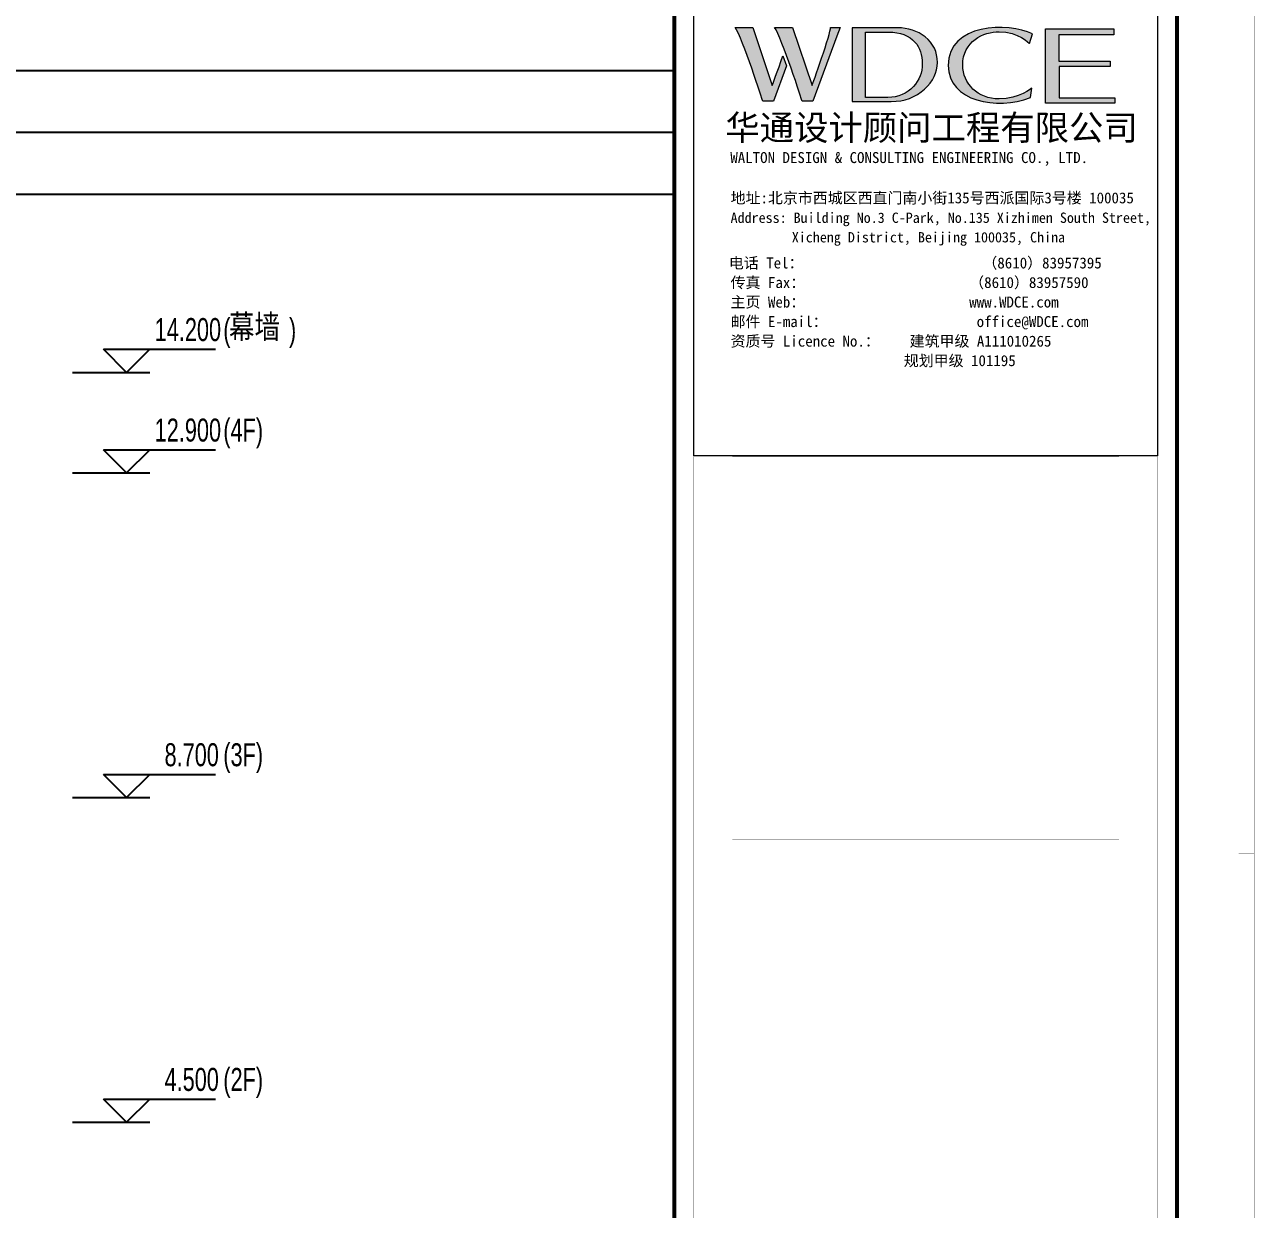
# Model space of a CAD drawing. Extents: x -3 to 440502, y -49243 to 59402.
# Drawn here: x 424594 to 440502, y 25095 to 40421 of the extents above; entities that cross this region are included whole.
import ezdxf

# ---------------------------------------------------------------- set-up
doc = ezdxf.new("R2010")
doc.units = 0
doc.header["$LTSCALE"] = 1000
doc.header["$MEASUREMENT"] = 0
for name, color, linetype in [('01-标注_标高', 200, 'Continuous'), ('02-TEXT_标注', 130, 'Continuous'), ('A-0-图名图例', 2, 'Continuous')]:
    doc.layers.add(name, color=color, linetype=linetype)
doc.styles.add('_TCH_DIM', font='ros.shx', dxfattribs={"bigfont": 'jd.shx'})
doc.styles.get("Standard").update_dxf_attribs({"font": 'gbenor.shx', "bigfont": 'gbcbig.shx'})
doc.styles.add('图签信息$0$hwxh', font='STXIHEI.TTF')

# ---------------------------------------------------------------- blocks, each defined once
blk = doc.blocks.new('图框-A1')
for points, const_width in [([(0, 0), (841, 0), (841, 594), (0, 594)], 0.05), ([(766, 584), (25, 584), (25, 10), (766, 10)], 0.5)]:
    blk.add_lwpolyline(points, close=True, dxfattribs=dict(const_width=const_width))
at = {"const_width": 0.05}
blk.add_lwpolyline([(841, 297), (839, 297)], dxfattribs=at)
blk = doc.blocks.new('图签信息$0$logo2')
h = blk.add_hatch(color=7)
h.paths.add_polyline_path([(19.021, -7.36), (15.845, -7.36), (15.845, -3.972), (18.974, -3.972), (18.974, -4.243), (16.461, -4.243), (16.461, -5.448), (18.811, -5.448), (18.811, -5.686), (16.474, -5.686), (16.474, -7.116), (19.021, -7.116)])
edge = h.paths.add_edge_path()
edge.add_spline(control_points=[(15.259, -4.206), (15.259, -4.206), (15.127, -4.646), (15.127, -4.646), (15.127, -4.646), (14.62, -4.101), (13.734, -4.101), (13.035, -4.101), (12.071, -4.537), (12.076, -5.621), (12.08, -6.488), (12.766, -7.164), (13.734, -7.168), (14.656, -7.172), (15.227, -6.68), (15.227, -6.68), (15.227, -6.68), (15.164, -7.108), (15.164, -7.108), (13.632, -7.703), (11.417, -7.291), (11.411, -5.643), (11.404, -3.721), (14.157, -3.665), (15.259, -4.206)], knot_values=[0, 0, 0, 0, 1, 1, 1, 2, 2, 2, 3, 3, 3, 4, 4, 4, 5, 5, 5, 6, 6, 6, 7, 7, 7, 8, 8, 8, 8], degree=3, periodic=0)
edge = h.paths.add_edge_path(flags=16)
edge.add_spline(control_points=[(10.229, -5.566), (10.229, -5.16), (10.12, -4.83), (9.897, -4.576), (9.63, -4.273), (9.228, -4.122), (8.69, -4.122), (8.69, -4.122), (7.638, -4.122), (7.638, -4.122), (7.638, -4.122), (7.638, -7.098), (7.638, -7.098), (7.638, -7.098), (8.663, -7.098), (8.663, -7.098), (9.133, -7.098), (9.519, -6.934), (9.823, -6.604), (10.095, -6.309), (10.229, -5.964), (10.229, -5.566)], knot_values=[0, 0, 0, 0, 1, 1, 1, 2, 2, 2, 3, 3, 3, 4, 4, 4, 5, 5, 5, 6, 6, 6, 7, 7, 7, 7], degree=3, periodic=0)
edge = h.paths.add_edge_path()
edge.add_spline(control_points=[(10.919, -5.505), (10.919, -5.962), (10.725, -6.366), (10.336, -6.719), (9.92, -7.098), (9.414, -7.288), (8.817, -7.288), (8.817, -7.288), (7.028, -7.288), (7.028, -7.288), (7.028, -7.288), (7.028, -3.925), (7.028, -3.925), (7.028, -3.925), (9.095, -3.925), (9.095, -3.925), (9.593, -3.925), (10.015, -4.063), (10.363, -4.34), (10.733, -4.637), (10.919, -5.026), (10.919, -5.505)], knot_values=[0, 0, 0, 0, 1, 1, 1, 2, 2, 2, 3, 3, 3, 4, 4, 4, 5, 5, 5, 6, 6, 6, 7, 7, 7, 7], degree=3, periodic=0)
at = {"lineweight": 0}
blk.add_lwpolyline([(19.021, -7.36), (15.845, -7.36), (15.845, -3.972), (18.974, -3.972), (18.974, -4.243), (16.461, -4.243), (16.461, -5.448), (18.811, -5.448), (18.811, -5.686), (16.474, -5.686), (16.474, -7.116), (19.021, -7.116), (19.021, -7.36)], dxfattribs=at)
for points, knots in [([(10.919, -5.505), (10.919, -5.962), (10.725, -6.366), (10.336, -6.719), (9.92, -7.098), (9.414, -7.288), (8.817, -7.288), (8.817, -7.288), (7.028, -7.288), (7.028, -7.288), (7.028, -7.288), (7.028, -3.925), (7.028, -3.925), (7.028, -3.925), (9.095, -3.925), (9.095, -3.925), (9.593, -3.925), (10.015, -4.063), (10.363, -4.34), (10.733, -4.637), (10.919, -5.026), (10.919, -5.505)], [0, 0, 0, 0, 1, 1, 1, 2, 2, 2, 3, 3, 3, 4, 4, 4, 5, 5, 5, 6, 6, 6, 7, 7, 7, 7]), ([(15.259, -4.206), (15.259, -4.206), (15.127, -4.646), (15.127, -4.646), (15.127, -4.646), (14.62, -4.101), (13.734, -4.101), (13.035, -4.101), (12.071, -4.537), (12.076, -5.621), (12.08, -6.488), (12.766, -7.164), (13.734, -7.168), (14.656, -7.172), (15.227, -6.68), (15.227, -6.68), (15.227, -6.68), (15.164, -7.108), (15.164, -7.108), (13.632, -7.703), (11.417, -7.291), (11.411, -5.643), (11.404, -3.721), (14.157, -3.665), (15.259, -4.206)], [0, 0, 0, 0, 1, 1, 1, 2, 2, 2, 3, 3, 3, 4, 4, 4, 5, 5, 5, 6, 6, 6, 7, 7, 7, 8, 8, 8, 8]), ([(10.229, -5.566), (10.229, -5.16), (10.12, -4.83), (9.897, -4.576), (9.63, -4.273), (9.228, -4.122), (8.69, -4.122), (8.69, -4.122), (7.638, -4.122), (7.638, -4.122), (7.638, -4.122), (7.638, -7.098), (7.638, -7.098), (7.638, -7.098), (8.663, -7.098), (8.663, -7.098), (9.133, -7.098), (9.519, -6.934), (9.823, -6.604), (10.095, -6.309), (10.229, -5.964), (10.229, -5.566)], [0, 0, 0, 0, 1, 1, 1, 2, 2, 2, 3, 3, 3, 4, 4, 4, 5, 5, 5, 6, 6, 6, 7, 7, 7, 7])]:
    blk.add_open_spline(points, degree=3, knots=knots, dxfattribs=at)
blk = doc.blocks.new('图签信息$0$logo1')
h = blk.add_hatch(color=8)
edge = h.paths.add_edge_path()
edge.add_spline(control_points=[(3.863, -5.205), (3.635, -5.88), (3.386, -6.562), (3.386, -6.562), (3.386, -6.562), (2.503, -3.908), (2.503, -3.908), (2.503, -3.908), (1.802, -3.905), (1.687, -3.908), (2.021, -4.386), (2.952, -7.271), (2.952, -7.271), (2.952, -7.271), (3.437, -7.271), (3.437, -7.271), (3.437, -7.271), (4.032, -5.659), (4.032, -5.659), (4.032, -5.659), (3.863, -5.205), (3.863, -5.205)], knot_values=[0, 0, 0, 0, 1, 1, 1, 2, 2, 2, 3, 3, 3, 4, 4, 4, 5, 5, 5, 6, 6, 6, 7, 7, 7, 7], degree=3, periodic=0)
h = blk.add_hatch(color=7)
edge = h.paths.add_edge_path()
edge.add_spline(control_points=[(6.038, -3.908), (6.09, -4.101), (5.198, -6.562), (5.198, -6.562), (5.198, -6.562), (4.302, -3.908), (4.302, -3.908), (4.302, -3.908), (3.6, -3.905), (3.486, -3.908), (3.821, -4.386), (4.751, -7.271), (4.751, -7.271), (4.751, -7.271), (5.236, -7.271), (5.236, -7.271), (5.236, -7.271), (6.333, -4.3), (6.333, -4.3), (6.333, -4.3), (6.482, -3.908), (6.482, -3.908), (6.482, -3.908), (6.214, -3.914), (6.038, -3.908)], knot_values=[0, 0, 0, 0, 1, 1, 1, 2, 2, 2, 3, 3, 3, 4, 4, 4, 5, 5, 5, 6, 6, 6, 7, 7, 7, 8, 8, 8, 8], degree=3, periodic=0)
at = {"color": 8, "lineweight": 0}
blk.add_open_spline([(3.863, -5.205), (3.635, -5.88), (3.386, -6.562), (3.386, -6.562), (3.386, -6.562), (2.503, -3.908), (2.503, -3.908), (2.503, -3.908), (1.802, -3.905), (1.687, -3.908), (2.021, -4.386), (2.952, -7.271), (2.952, -7.271), (2.952, -7.271), (3.437, -7.271), (3.437, -7.271), (3.437, -7.271), (4.032, -5.659), (4.032, -5.659), (4.032, -5.659), (3.863, -5.205), (3.863, -5.205)], degree=3, knots=[0, 0, 0, 0, 1, 1, 1, 2, 2, 2, 3, 3, 3, 4, 4, 4, 5, 5, 5, 6, 6, 6, 7, 7, 7, 7], dxfattribs=at)
at = {"lineweight": 0}
blk.add_open_spline([(6.038, -3.908), (6.09, -4.101), (5.198, -6.562), (5.198, -6.562), (5.198, -6.562), (4.302, -3.908), (4.302, -3.908), (4.302, -3.908), (3.6, -3.905), (3.486, -3.908), (3.821, -4.386), (4.751, -7.271), (4.751, -7.271), (4.751, -7.271), (5.236, -7.271), (5.236, -7.271), (5.236, -7.271), (6.333, -4.3), (6.333, -4.3), (6.333, -4.3), (6.482, -3.908), (6.482, -3.908), (6.482, -3.908), (6.214, -3.914), (6.038, -3.908)], degree=3, knots=[0, 0, 0, 0, 1, 1, 1, 2, 2, 2, 3, 3, 3, 4, 4, 4, 5, 5, 5, 6, 6, 6, 7, 7, 7, 8, 8, 8, 8], dxfattribs=at)
blk.add_blockref('图签信息$0$logo2', (0, 0))
blk = doc.blocks.new('图签信息$0$时间-logo')
at = {"layer": 'Defpoints', "lineweight": 0}
blk.add_lwpolyline([(0, -23.457), (-21.166, -23.457), (-21.166, 0), (0, 0), (0, -23.457)], dxfattribs=at)
blk.add_blockref('图签信息$0$logo1', (-20.967, 0))
at = {"style": '图签信息$0$hwxh'}
for s, height, p in [('华通设计顾问工程有限公司 ', 1.15, (-19.726, -9.054)), ('WALTON DESIGN & CONSULTING ENGINEERING CO., LTD.', 0.5, (-19.497, -10.096)), ('地址:北京市西城区西直门南小街135号西派国际3号楼 100035', 0.5, (-19.485, -11.936)), ('Address: Building No.3 C-Park, No.135 Xizhimen South Street, ', 0.47, (-19.485, -12.827)), ('Xicheng District, Beijing 100035, China ', 0.47, (-16.691, -13.718)), ('电话 Tel：                        （8610）83957395 ', 0.5, (-19.564, -14.906)), ('传真 Fax：                      （8610）83957590 ', 0.5, (-19.485, -15.798)), ('主页 Web：                      www.WDCE.com ', 0.5, (-19.485, -16.689)), ('邮件 E-mail：                    office@WDCE.com ', 0.5, (-19.485, -17.58)), ('资质号 Licence No.：    建筑甲级 A111010265 ', 0.5, (-19.485, -18.472)), ('   规划甲级 101195', 0.5, (-12.602, -19.363))]:
    blk.add_text(s, height=height, dxfattribs=at).set_placement(p)
blk = doc.blocks.new('图签信息')
at = {"const_width": 0.5}
blk.add_lwpolyline([(-65, 0), (0, 0), (0, 500.5), (-65, 500.5)], close=True, dxfattribs=at)
at = {"const_width": 0.05}
for points in [[(-62.5, 404.92), (-62.5, 227.83)], [(-62.5, 227.83), (-2.5, 227.83), (-2.5, 404.92)], [(-57.5, 338.36), (-7.5, 338.36)], [(-57.5, 288.83), (-7.5, 288.83)]]:
    blk.add_lwpolyline(points, dxfattribs=at)
at = {"ltscale": 0.001, "xscale": 2.834689937531525, "yscale": 2.834689937531525, "zscale": 2.834689937531525}
blk.add_blockref('图签信息$0$时间-logo', (-2.5, 404.92), dxfattribs=at)
blk = doc.blocks.new('图签-A1')
at = {"color": 2}
blk.add_blockref('图签信息', (0, 0), dxfattribs=at)
blk = doc.blocks.new('*U92')
for p, q in [((0, 1600), (29903, 1600)), ((0, 800), (29903, 800)), ((0, 0), (29903, 0))]:
    blk.add_line(p, q)
for points in [[(2000, 1600), (2000, 0)], [(4000, 1600), (4000, 0)]]:
    blk.add_lwpolyline(points)
for s, p in [('设计编号', (176, 1020)), ('位置', (176, 258))]:
    blk.add_text(s, height=332.8).set_placement(p)

msp = doc.modelspace()

# ---------------------------------------------------------------- linework, layer by layer
at = {"layer": '01-标注_标高'}
for p, q in [((425914.5, 35922.3), (425614.5, 36222.3)), ((425614.5, 36222.3), (427064.5, 36222.3)), ((425914.5, 35922.3), (426214.5, 36222.3)), ((425214.5, 35922.3), (426214.5, 35922.3)), ((425914.5, 34622.3), (425614.5, 34922.3)), ((425614.5, 34922.3), (427064.5, 34922.3)), ((425914.5, 34622.3), (426214.5, 34922.3)), ((425214.5, 34622.3), (426214.5, 34622.3)), ((425914.5, 30422.3), (425614.5, 30722.3)), ((425614.5, 30722.3), (427064.5, 30722.3)), ((425914.5, 30422.3), (426214.5, 30722.3)), ((425214.5, 30422.3), (426214.5, 30422.3)), ((425914.5, 26222.3), (425614.5, 26522.3)), ((425614.5, 26522.3), (427064.5, 26522.3)), ((425914.5, 26222.3), (426214.5, 26522.3)), ((425214.5, 26222.3), (426214.5, 26222.3))]:
    msp.add_line(p, q, dxfattribs=at)

# ---------------------------------------------------------------- block references
at = {"xscale": 100, "yscale": 100, "zscale": 100}
for name, p in [('图框-A1', (356400, 0)), ('图签-A1', (439500, 1000))]:
    msp.add_blockref(name, p, dxfattribs=at)
at = {"layer": 'A-0-图名图例'}
msp.add_blockref('*U92', (403097.3, 38228.2), dxfattribs=at)

# ---------------------------------------------------------------- texts
at = {"layer": '02-TEXT_标注', "style": '_TCH_DIM', "width": 0.705882}
for s, p in [('14.200', (426277, 36327.3)), ('(', (427164.5, 36327.3)), (')', (428014, 36327.3)), ('12.900', (426277, 35027.3)), ('(4F)', (427164.5, 35027.3)), ('8.700', (426404.5, 30827.3)), ('(3F)', (427164.5, 30827.3)), ('4.500', (426404.5, 26627.3)), ('(2F)', (427164.5, 26627.3))]:
    msp.add_text(s, height=297.5, dxfattribs=at).set_placement(p)
at = {"layer": '02-TEXT_标注', "style": '_TCH_DIM'}
msp.add_text('幕墙', height=347.29, dxfattribs=at).set_placement((427238, 36327.3))

doc.saveas('drawing.dxf')
